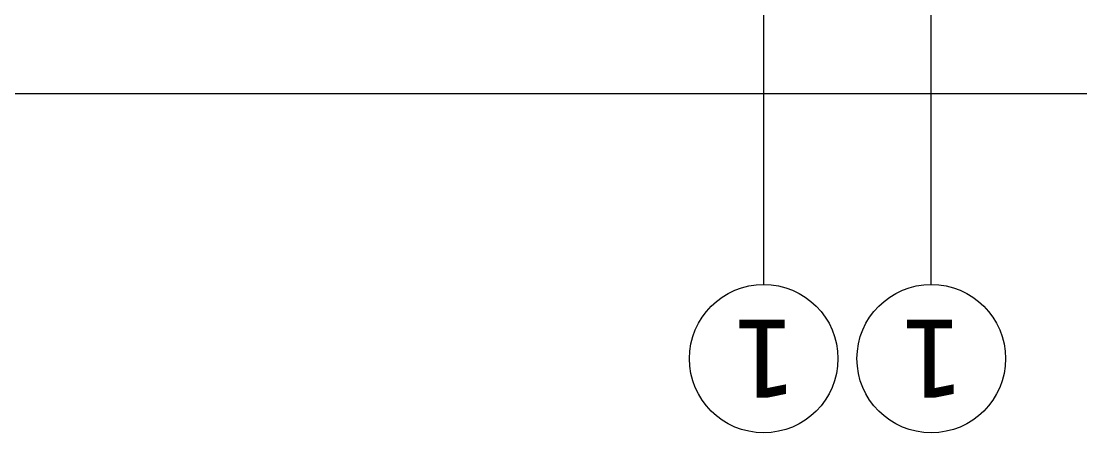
# Model space of a CAD drawing. Header units: millimetres. Extents: x 43168.9 to 43194.6, y -25545.1 to -25543.4.
# Drawn here: x 43169.7727 to 43169.8486, y -25544.8232 to -25544.7937 of the extents above; entities that cross this region are included whole.
import ezdxf
from ezdxf.enums import TextEntityAlignment as Align

# ---------------------------------------------------------------- set-up
doc = ezdxf.new("R2010")
doc.units = ezdxf.units.MM
doc.header["$LTSCALE"] = 200
doc.layers.add('olcuaks_sgh', color=41, linetype='Continuous')
doc.styles.add('text1', font='VERDANA.TTF')

msp = doc.modelspace()

# ---------------------------------------------------------------- linework, layer by layer
for p, q in [((43169.82587904157, -25544.81259939969), (43169.82587904157, -25544.78991939969)), ((43169.83787904157, -25544.81259939969), (43169.83787904157, -25544.78991939969))]:
    msp.add_line(p, q)
at = {"linetype": 'Continuous'}
for centre in [(43169.82587904157, -25544.81791939969), (43169.83787904157, -25544.81791939969)]:
    msp.add_circle(centre, 0.005320000000002938, dxfattribs=at)
at = {"layer": 'olcuaks_sgh'}
msp.add_line((43169.03374999903, -25544.79891939969), (43169.98612904157, -25544.79891939969), dxfattribs=at)

# ---------------------------------------------------------------- texts
at = {"linetype": 'Continuous', "style": 'text1'}
for p in [(43169.82587904157, -25544.81791939969), (43169.83787904157, -25544.81791939969)]:
    msp.add_attdef('1', text='', height=0.005600000000003093, rotation=180, dxfattribs=at).set_placement(p, align=Align.MIDDLE)

doc.saveas('drawing.dxf')
